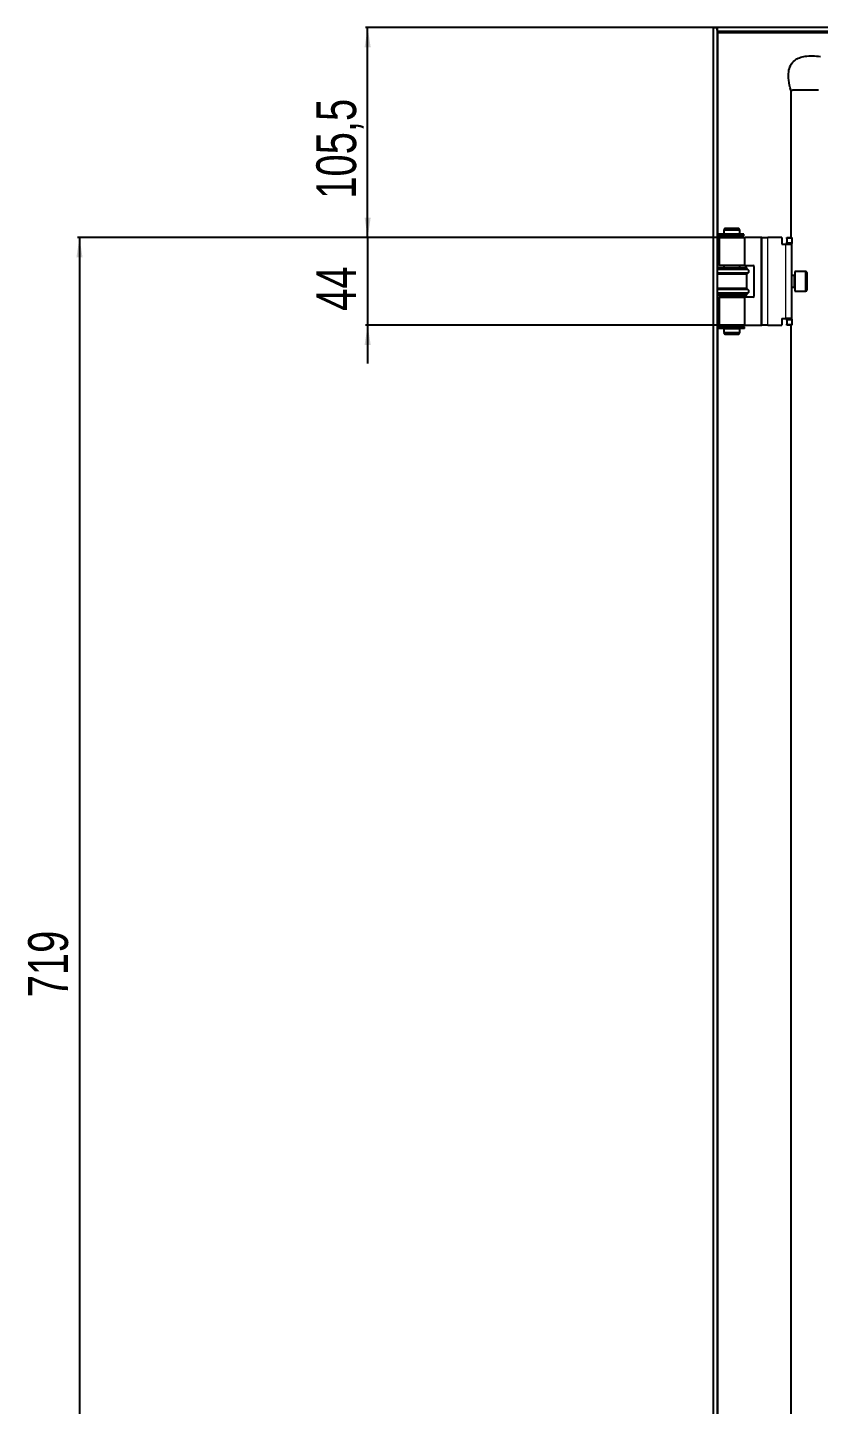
# Model space of a CAD drawing. Header units: millimetres. Extents: x -1085 to 3058, y -2404 to 1219.
# Drawn here: x -1085 to -688, y -89 to 603 of the extents above; entities that cross this region are included whole.
import ezdxf

# ---------------------------------------------------------------- set-up
doc = ezdxf.new("R2010")
doc.units = ezdxf.units.MM
doc.layers.add('FORMAT', color=7, linetype='Continuous')
doc.styles.add('SLDTEXTSTYLE0', font='TXT', dxfattribs={"width": 0.75})
doc.dimstyles.new('SLDDIMSTYLE0', dxfattribs={"dimtxt": 20, "dimasz": 10, "dimexe": 0, "dimexo": 0.0625, "dimgap": 5, "dimtad": 2, "dimdec": 1, "dimrnd": 1e-09, "dimzin": 12, "dimdsep": 46, "dimtxsty": 'SLDTEXTSTYLE0', "dimsah": 1, "dimcen": 0.09, "dimadec": 0, "dimazin": 3, "dimtfac": 1, "dimtofl": 0, "dimtmove": 0, "dimatfit": 3, "dimfxl": 0, "dimfrac": 2, "dimtolj": 1, "dimtzin": 12, "dimarcsym": 0})
doc.dimstyles.new('SLDDIMSTYLE1', dxfattribs={"dimtxt": 20, "dimasz": 10, "dimexe": 0, "dimexo": 0.0625, "dimgap": 5, "dimtad": 2, "dimdec": 1, "dimrnd": 1e-09, "dimzin": 12, "dimdsep": 46, "dimtxsty": 'SLDTEXTSTYLE0', "dimsah": 1, "dimcen": 0.09, "dimadec": 0, "dimazin": 3, "dimtfac": 1, "dimtmove": 0, "dimatfit": 0, "dimfxl": 0, "dimfrac": 2, "dimtolj": 1, "dimtzin": 12, "dimarcsym": 0})

# ---------------------------------------------------------------- blocks, each defined once
blk = doc.blocks.new('_D_8')
at = {"layer": 'FORMAT'}
for p, q in [((-914.53, 497.18), (-914.53, 516.41)), ((-738.05, 497.18), (-915.53, 497.18)), ((-914.53, 497.18), (-914.53, 453.18)), ((-738.05, 453.18), (-915.53, 453.18)), ((-914.53, 453.18), (-914.53, 433.95))]:
    blk.add_line(p, q, dxfattribs=at)
for points in [[(-914.53, 497.18), (-912.99, 507.18), (-916.07, 507.18)], [(-914.53, 453.18), (-916.07, 443.18), (-912.99, 443.18)]]:
    blk.add_solid(points, dxfattribs=at)
at = {"layer": 'FORMAT', "insert": (-940.31, 460.4), "char_height": 20, "attachment_point": 1, "rotation": 90, "style": 'SLDTEXTSTYLE0'}
blk.add_mtext('44', dxfattribs=at)
blk = doc.blocks.new('_D_9')
at = {"layer": 'FORMAT'}
for p, q in [((-738.05, 497.18), (-1060.23, 497.18)), ((-1059.23, 497.18), (-1059.23, -221.82)), ((-731.6, -221.82), (-1060.23, -221.82))]:
    blk.add_line(p, q, dxfattribs=at)
for points in [[(-1059.23, 497.18), (-1060.77, 487.18), (-1057.69, 487.18)], [(-1059.23, -221.82), (-1057.69, -211.82), (-1060.77, -211.82)]]:
    blk.add_solid(points, dxfattribs=at)
at = {"layer": 'FORMAT', "insert": (-1085.01, 115.52), "char_height": 20, "attachment_point": 1, "rotation": 90, "style": 'SLDTEXTSTYLE0'}
blk.add_mtext('719', dxfattribs=at)
blk = doc.blocks.new('_D_11')
at = {"layer": 'FORMAT'}
for p, q in [((-738.8, 602.68), (-915.53, 602.68)), ((-914.53, 497.18), (-914.53, 602.68)), ((-738.05, 497.18), (-915.53, 497.18))]:
    blk.add_line(p, q, dxfattribs=at)
for points in [[(-914.53, 602.68), (-916.07, 592.68), (-912.99, 592.68)], [(-914.53, 497.18), (-912.99, 507.18), (-916.07, 507.18)]]:
    blk.add_solid(points, dxfattribs=at)
at = {"layer": 'FORMAT', "insert": (-940.31, 516.68), "char_height": 20, "attachment_point": 1, "rotation": 90, "style": 'SLDTEXTSTYLE0'}
blk.add_mtext('105,5', dxfattribs=at)

msp = doc.modelspace()

# ---------------------------------------------------------------- linework, layer by layer
at = {"color": 7, "linetype": 'Continuous', "lineweight": 25}
for p, q in [((-741.09, 602.68), (-741.09, -1552.32)), ((-741.09, 602.68), (-739.09, 602.68)), ((-739.09, 602.68), (-739.09, -1552.32)), ((-348.39, 602.68), (-738.79, 602.68)), ((-738.79, 600.68), (-738.79, 602.68)), ((-348.39, 600.68), (-738.79, 600.68)), ((-738.49, 600.08), (-738.69, 600.68)), ((-702.09, 571.18), (-702.09, 497.18)), ((-698.8, 571.18), (-701.11, 571.18)), ((-698.65, 571.18), (-698.8, 571.18)), ((-691.52, 571.18), (-698.65, 571.18)), ((-691.46, 571.18), (-691.52, 571.18)), ((-689.06, 571.18), (-691.46, 571.18)), ((-688.2, 571.18), (-689.06, 571.18)), ((-738.74, 498.88), (-738.74, 497.98)), ((-725.75, 498.88), (-738.74, 498.88)), ((-735.01, 501.93), (-735.59, 500.93)), ((-735.59, 500.93), (-735.59, 498.93)), ((-732.12, 500.93), (-735.59, 500.93)), ((-735.59, 498.93), (-732.12, 498.93)), ((-735.09, 498.93), (-735.09, 498.88)), ((-735.01, 501.93), (-732.04, 501.93)), ((-727.59, 500.93), (-732.12, 500.93)), ((-732.12, 498.93), (-727.59, 498.93)), ((-732.04, 501.93), (-728.16, 501.93)), ((-727.59, 500.93), (-728.16, 501.93)), ((-728.09, 498.88), (-728.09, 498.93)), ((-727.59, 498.93), (-727.59, 500.93)), ((-725.66, 498.88), (-725.75, 498.88)), ((-725.66, 497.98), (-725.66, 498.88)), ((-725.64, 498.88), (-725.66, 498.88)), ((-725.64, 497.98), (-725.64, 498.88)), ((-725.75, 497.98), (-738.74, 497.98)), ((-738.04, 497.18), (-738.04, 483.18)), ((-738.04, 497.18), (-725.14, 497.18)), ((-735.59, 497.93), (-735.59, 497.18)), ((-735.59, 497.93), (-732.12, 497.93)), ((-735.09, 497.98), (-735.09, 497.93)), ((-732.12, 497.93), (-727.59, 497.93)), ((-728.09, 497.93), (-728.09, 497.98)), ((-727.59, 497.18), (-727.59, 497.93)), ((-725.66, 497.98), (-725.75, 497.98)), ((-725.64, 497.98), (-725.66, 497.98)), ((-725.14, 483.18), (-725.14, 497.18)), ((-717.04, 497.18), (-725.14, 497.18)), ((-716.54, 497.18), (-717.04, 497.18)), ((-716.54, 453.18), (-716.54, 497.18)), ((-716.54, 497.18), (-713.54, 497.18)), ((-706.54, 497.18), (-713.54, 497.18)), ((-706.54, 497.18), (-706.54, 493.88)), ((-706.54, 493.88), (-704.54, 493.88)), ((-704.54, 493.88), (-701.54, 493.88)), ((-704.04, 497.18), (-701.54, 497.18)), ((-704.04, 496.68), (-704.04, 497.18)), ((-704.04, 496.68), (-704.04, 494.68)), ((-704.04, 494.18), (-704.04, 494.68)), ((-701.54, 494.18), (-704.04, 494.18)), ((-704.04, 494.18), (-704.04, 493.88)), ((-701.54, 497.18), (-701.54, 496.68)), ((-701.54, 496.68), (-701.54, 494.68)), ((-701.54, 494.68), (-701.54, 494.18)), ((-701.54, 493.88), (-701.54, 494.18)), ((-701.54, 456.48), (-701.54, 493.88)), ((-739.09, 482.18), (-724.09, 482.18)), ((-724.09, 481.58), (-739.09, 481.58)), ((-724.09, 478.78), (-739.09, 478.78)), ((-725.14, 483.18), (-738.04, 483.18)), ((-735.59, 483.18), (-735.59, 482.18)), ((-727.59, 482.18), (-727.59, 483.18)), ((-725.14, 483.18), (-721.04, 483.18)), ((-724.09, 481.58), (-724.09, 482.18)), ((-723.39, 480.9), (-724.09, 481.58)), ((-724.09, 478.78), (-723.39, 479.47)), ((-724.09, 471.58), (-724.09, 478.78)), ((-720.54, 482.68), (-720.54, 467.68)), ((-700.29, 478.18), (-701.54, 478.18)), ((-694.64, 480.18), (-700.04, 480.18)), ((-700.04, 480.18), (-700.04, 470.18)), ((-694.04, 479.58), (-694.04, 470.78)), ((-724.09, 471.58), (-739.09, 471.58)), ((-723.39, 470.9), (-724.09, 471.58)), ((-701.54, 472.18), (-700.29, 472.18)), ((-724.09, 468.78), (-739.09, 468.78)), ((-739.09, 468.18), (-724.09, 468.18)), ((-738.04, 467.18), (-738.04, 453.18)), ((-738.04, 467.18), (-725.14, 467.18)), ((-735.59, 468.18), (-735.59, 467.18)), ((-727.59, 467.18), (-727.59, 468.18)), ((-725.14, 453.18), (-725.14, 467.18)), ((-721.04, 467.18), (-725.14, 467.18)), ((-724.09, 468.78), (-723.39, 469.47)), ((-724.09, 468.18), (-724.09, 468.78)), ((-700.04, 470.18), (-694.64, 470.18)), ((-738.74, 452.38), (-738.74, 451.48)), ((-725.27, 452.38), (-738.74, 452.38)), ((-725.27, 451.48), (-738.74, 451.48)), ((-725.14, 453.18), (-738.04, 453.18)), ((-735.59, 453.18), (-735.59, 452.43)), ((-735.59, 452.43), (-732.12, 452.43)), ((-735.59, 451.43), (-735.59, 449.43)), ((-735.59, 451.43), (-732.12, 451.43)), ((-735.09, 452.43), (-735.09, 452.38)), ((-735.09, 451.48), (-735.09, 451.43)), ((-732.12, 452.43), (-727.59, 452.43)), ((-732.12, 451.43), (-727.59, 451.43)), ((-728.09, 452.38), (-728.09, 452.43)), ((-728.09, 451.43), (-728.09, 451.48)), ((-727.59, 452.43), (-727.59, 453.18)), ((-727.59, 449.43), (-727.59, 451.43)), ((-725.21, 452.38), (-725.27, 452.38)), ((-725.21, 451.48), (-725.27, 451.48)), ((-725.21, 451.48), (-725.21, 452.38)), ((-725.14, 453.18), (-717.04, 453.18)), ((-717.04, 453.18), (-716.54, 453.18)), ((-713.54, 453.18), (-716.54, 453.18)), ((-713.54, 453.18), (-706.54, 453.18)), ((-706.54, 456.48), (-704.54, 456.48)), ((-706.54, 456.48), (-706.54, 453.18)), ((-701.54, 456.48), (-704.54, 456.48)), ((-704.04, 456.48), (-704.04, 456.18)), ((-704.04, 456.18), (-701.54, 456.18)), ((-704.04, 455.68), (-704.04, 456.18)), ((-704.04, 455.68), (-704.04, 453.68)), ((-704.04, 453.18), (-704.04, 453.68)), ((-701.54, 453.18), (-704.04, 453.18)), ((-702.09, 453.18), (-702.09, -177.82)), ((-701.54, 456.18), (-701.54, 456.48)), ((-701.54, 456.18), (-701.54, 455.68)), ((-701.54, 455.68), (-701.54, 453.68)), ((-701.54, 453.68), (-701.54, 453.18)), ((-735.59, 449.43), (-735.01, 448.43)), ((-735.59, 449.43), (-727.59, 449.43)), ((-728.16, 448.43), (-735.01, 448.43)), ((-728.16, 448.43), (-727.59, 449.43))]:
    msp.add_line(p, q, dxfattribs=at)
at = {"color": 8, "linetype": 'Continuous', "lineweight": 18}
for p, q in [((-738.49, 498.88), (-738.49, 600.08)), ((-738.49, 600.08), (-643.06, 600.08)), ((-725.75, 497.98), (-725.75, 498.88)), ((-738.49, 482.18), (-738.49, 497.98)), ((-717.04, 497.18), (-717.04, 453.18)), ((-713.54, 453.18), (-713.54, 497.18)), ((-704.54, 456.48), (-704.54, 493.88)), ((-701.54, 496.68), (-704.04, 496.68)), ((-704.04, 494.68), (-701.54, 494.68)), ((-723.39, 480.9), (-739.09, 480.9)), ((-723.39, 479.47), (-739.09, 479.47)), ((-700.29, 475.18), (-700.29, 478.18)), ((-694.64, 470.18), (-694.64, 480.18)), ((-723.39, 470.9), (-739.09, 470.9)), ((-700.29, 472.18), (-700.29, 475.18)), ((-723.39, 469.47), (-739.09, 469.47)), ((-738.49, 452.38), (-738.49, 468.18)), ((-738.49, -176.12), (-738.49, 451.48)), ((-725.27, 451.48), (-725.27, 452.38)), ((-701.54, 455.68), (-704.04, 455.68)), ((-704.04, 453.68), (-701.54, 453.68))]:
    msp.add_line(p, q, dxfattribs=at)
at = {"color": 7, "linetype": 'Continuous', "lineweight": 25}
for centre, radius, start, end in [((-724.09, 480.18), 1, 314.427, 45.573), ((-721.04, 482.68), 0.5, 0, 90), ((-700.29, 478.43), 0.25, 270, 360), ((-694.64, 479.58), 0.6, 360, 90), ((-724.09, 470.18), 1, 314.427, 45.573), ((-700.29, 471.93), 0.25, 0, 90), ((-694.64, 470.78), 0.6, 270, 0), ((-721.04, 467.68), 0.5, 270, 0)]:
    msp.add_arc(centre, radius, start, end, dxfattribs=at)
for points, knots in [([(-738.79, 600.98), (-738.81, 601.06), (-738.92, 601.38), (-739.05, 601.95), (-739.07, 602.44), (-739.09, 602.68)], [0, 0, 0, 0, 0.141742, 0.566203, 1, 1, 1, 1]), ([(-702.09, 571.18), (-702.49, 572.86), (-703.23, 575.9), (-703.32, 580.21), (-702.35, 583.77), (-700.3, 586.22), (-697.66, 587.64), (-694.64, 588.38), (-691.04, 588.59), (-688.47, 588.32), (-687.09, 588.18)], [0, 0, 0, 0, 0.176067, 0.318225, 0.435596, 0.543482, 0.633889, 0.737152, 0.858183, 1, 1, 1, 1])]:
    msp.add_open_spline(points, degree=3, knots=knots, dxfattribs=at)
for points in [[(-738.79, 600.68), (-738.76, 600.67), (-738.71, 600.65), (-738.64, 600.52), (-738.56, 600.32), (-738.51, 600.16), (-738.49, 600.08)], [(-702.09, 571.18), (-702.04, 571.18), (-701.96, 571.18), (-701.39, 571.18), (-701.11, 571.18)]]:
    msp.add_open_spline(points, degree=3, dxfattribs=at)

# ---------------------------------------------------------------- dimensions: what is measured, and where the dimension line sits
at = {"layer": 'FORMAT'}
for base, p2, dimstyle, picture, middle in [((-914.53, 602.68), (-738.79, 602.68), 'SLDDIMSTYLE0', '_D_11', (-914.53, 549.93)), ((-914.53, 453.18), (-738.04, 453.18), 'SLDDIMSTYLE1', '_D_8', (-914.53, 475.18)), ((-1059.23, -221.82), (-731.59, -221.82), 'SLDDIMSTYLE0', '_D_9', (-1059.23, 137.68))]:
    dim = msp.add_linear_dim(base=base, p1=(-738.04, 497.18), p2=p2, angle=90, dimstyle=dimstyle, dxfattribs=at)
    dim.commit()
    dim.dimension.update_dxf_attribs({"geometry": picture, "text_midpoint": middle, "dimtype": 160})

doc.saveas('drawing.dxf')
